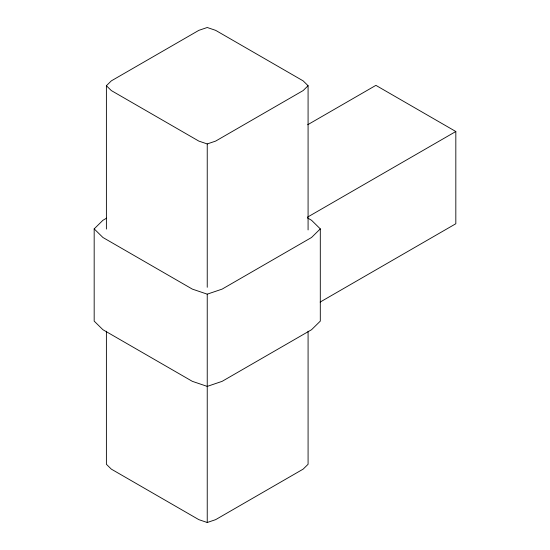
<?xml version="1.0" encoding="UTF-8"?>
<svg xmlns="http://www.w3.org/2000/svg" width="550" height="550" viewBox="0 0 550 550"><rect width="100%" height="100%" fill="white"/><g stroke="black" fill="none" stroke-linecap="round" stroke-linejoin="round"><path stroke-width="0.82" d="M106.391 229.075L106.391 85.724L111.327 80.871L198.832 30.353L207.24 27.5L215.641 30.353L303.146 80.871L308.082 85.724L308.082 229.934M307.484 217.938L311.548 220.282L320.299 228.883L320.299 321.118L311.548 329.718L222.138 381.336L207.24 386.396L192.335 381.336L102.926 329.718L94.174 321.118L94.174 228.883L102.926 220.282L106.618 218.151M308.082 85.724L303.146 90.571L215.641 141.096L207.24 143.942L198.832 141.096L111.327 90.571L106.391 85.724M320.299 228.883L311.548 237.49L222.138 289.107L207.24 294.161L192.335 289.107L102.926 237.49L94.174 228.883M307.691 124.74L375.897 85.36L455.826 131.512L455.826 223.74L320.155 302.074M307.553 217.119L455.826 131.512M106.391 331.224L106.391 464.276L111.327 469.129L198.832 519.647L207.24 522.5L215.641 519.647L303.146 469.129L308.082 464.276L308.082 331.224M207.24 143.942L207.24 287.299M207.24 294.161L207.24 522.5"/></g></svg>
